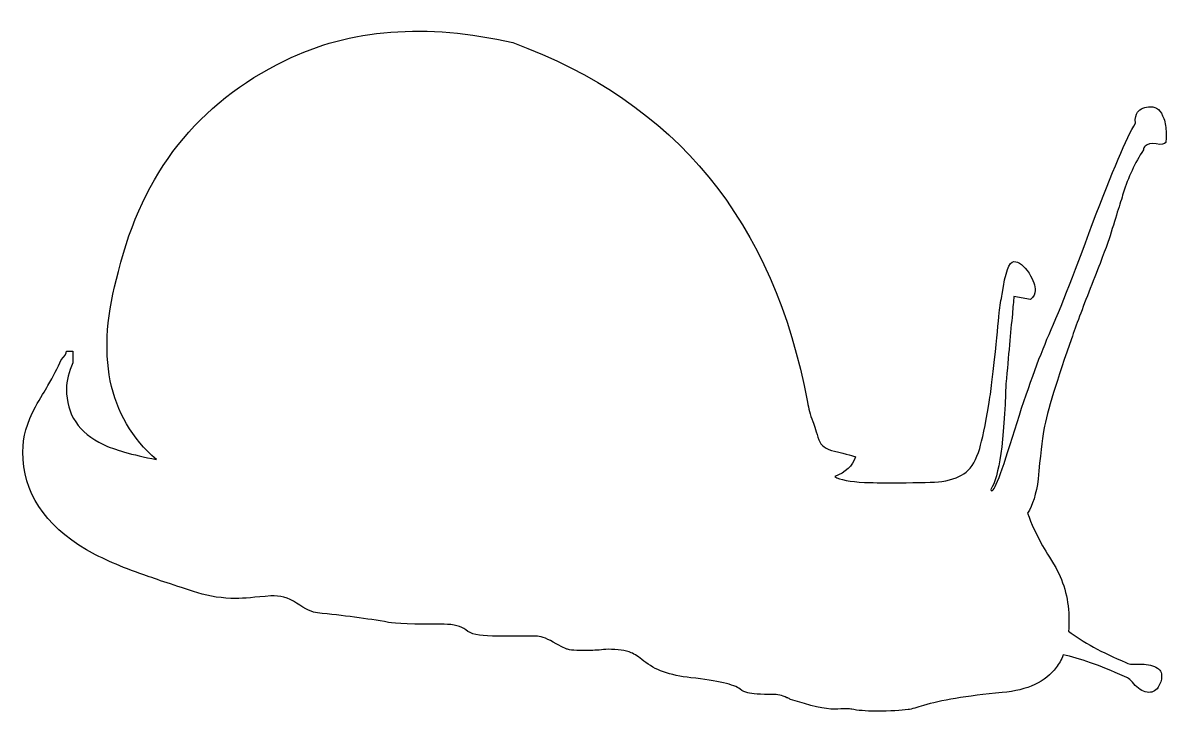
# Model space of a CAD drawing. Header units: centimetres. Extents: x -10.6 to 10.6, y -6.3 to 6.4.
import ezdxf

# ---------------------------------------------------------------- set-up
doc = ezdxf.new("R2010")
doc.units = ezdxf.units.CM
doc.header["$MEASUREMENT"] = 0
doc.layers.add('Camada 1', color=7, linetype='Continuous')

msp = doc.modelspace()

# ---------------------------------------------------------------- linework, layer by layer
at = {"layer": 'Camada 1'}
msp.add_open_spline([(10.52138, 4.67094), (10.46521, 4.81823), (10.38808, 4.88837), (10.2759, 4.88837), (10.2759, 4.88837), (10.17068, 4.88837), (10.08651, 4.85329), (10.03738, 4.79018), (10.03738, 4.79018), (10.00232, 4.74808), (9.98827, 4.67794), (9.99531, 4.58674), (9.99531, 4.58674), (9.83391, 4.31321), (9.57446, 3.69597), (9.20264, 2.72799), (9.20264, 2.72799), (8.84492, 1.74599), (8.56439, 1.03757), (8.36092, 0.58865), (8.36092, 0.58865), (8.17161, 0.13275), (7.95412, -0.47045), (7.72267, -1.22099), (7.72267, -1.22099), (7.49121, -1.97852), (7.35792, -2.3012), (7.32283, -2.18894), (7.32283, -2.18894), (7.32283, -2.18894), (7.32283, -2.18894), (7.32283, -2.18894), (7.32283, -2.18894), (7.47716, -1.9505), (7.56834, -1.30518), (7.60339, -0.232), (7.60339, -0.232), (7.6525, 0.2941), (7.68758, 0.72198), (7.72266, 1.05864), (7.72266, 1.05864), (7.72965, 1.17789), (7.74369, 1.2901), (7.75076, 1.3813), (7.75076, 1.3813), (7.75076, 1.3813), (8.05934, 1.32516), (8.05934, 1.32516), (8.05934, 1.32516), (8.11543, 1.37427), (8.14353, 1.43038), (8.14353, 1.49351), (8.14353, 1.49351), (8.14353, 1.57064), (8.10845, 1.68287), (8.03132, 1.80916), (8.03132, 1.80916), (7.93311, 1.95643), (7.84193, 2.02657), (7.75076, 2.02657), (7.75076, 2.02657), (7.66654, 2.02657), (7.58936, 1.8302), (7.53327, 1.42337), (7.53327, 1.42337), (7.51224, 1.32516), (7.49819, 1.20591), (7.47715, 1.07965), (7.47715, 1.07965), (7.46313, 0.8973), (7.43508, 0.60972), (7.39296, 0.21692), (7.39296, 0.21692), (7.37193, 0.06259), (7.36494, -0.07769), (7.34385, -0.20393), (7.34385, -0.20393), (7.32988, -0.36525), (7.30181, -0.50553), (7.28776, -0.61782), (7.28776, -0.61782), (7.22466, -1.00358), (7.16153, -1.27711), (7.11946, -1.43144), (7.11946, -1.43144), (7.0563, -1.63488), (6.97214, -1.78215), (6.86692, -1.86634), (6.86692, -1.86634), (6.76876, -1.95056), (6.62144, -2.00665), (6.41805, -2.04171), (6.41805, -2.04171), (6.2707, -2.05576), (6.00416, -2.06274), (5.61837, -2.06274), (5.61837, -2.06274), (5.30272, -2.06274), (5.0923, -2.06274), (4.9871, -2.05575), (4.9871, -2.05575), (4.72059, -2.0417), (4.53815, -2.00664), (4.43999, -1.95053), (4.43999, -1.95053), (4.63639, -1.87332), (4.76969, -1.75405), (4.82578, -1.58578), (4.82578, -1.58578), (4.79768, -1.57173), (4.66446, -1.53667), (4.43293, -1.48056), (4.43293, -1.48056), (4.27868, -1.44548), (4.18044, -1.37534), (4.14538, -1.27014), (4.14538, -1.27014), (4.10331, -1.12983), (4.06119, -1.01058), (4.0332, -0.93346), (4.0332, -0.93346), (3.98409, -0.80016), (3.95599, -0.68089), (3.93496, -0.57569), (3.93496, -0.57569), (3.31776, 2.76306), (1.50102, 4.97254), (-1.50803, 6.07379), (-1.50803, 6.07379), (-3.11432, 6.43854), (-4.51716, 6.33332), (-5.71657, 5.74412), (-5.71657, 5.74412), (-7.32984, 4.95854), (-8.35397, 3.66092), (-8.79585, 1.84421), (-8.79585, 1.84421), (-9.23075, 0.30807), (-8.99926, -0.8493), (-8.09444, -1.6349), (-8.09444, -1.6349), (-8.55034, -1.54365), (-8.88004, -1.45247), (-9.07644, -1.35434), (-9.07644, -1.35434), (-9.53234, -1.14392), (-9.75682, -0.8002), (-9.75682, -0.33022), (-9.75682, -0.33022), (-9.75682, -0.17589), (-9.71472, -0.01457), (-9.63757, 0.15376), (-9.63757, 0.15376), (-9.63757, 0.15376), (-9.63757, 0.37119), (-9.63757, 0.37119), (-9.63757, 0.37119), (-9.63757, 0.37119), (-9.75681, 0.3712), (-9.75681, 0.3712), (-9.75681, 0.3712), (-9.75681, 0.3291), (-9.78488, 0.27299), (-9.855, 0.20986), (-9.855, 0.20986), (-9.91813, 0.06257), (-10.00229, -0.09875), (-10.10051, -0.2671), (-10.10051, -0.2671), (-10.1566, -0.35828), (-10.23378, -0.49149), (-10.33197, -0.6599), (-10.33197, -0.6599), (-10.48627, -0.94743), (-10.56345, -1.22101), (-10.56345, -1.49459), (-10.56345, -1.49459), (-10.56345, -2.2381), (-10.17065, -2.84127), (-9.38502, -3.30423), (-9.38502, -3.30423), (-9.10446, -3.46557), (-8.74671, -3.61988), (-8.32587, -3.76715), (-8.32587, -3.76715), (-8.08743, -3.85134), (-7.75773, -3.96355), (-7.32982, -4.09685), (-7.32982, -4.09685), (-7.11241, -4.16696), (-6.87389, -4.20207), (-6.62838, -4.20207), (-6.62838, -4.20207), (-6.48111, -4.20207), (-6.27069, -4.18104), (-5.98311, -4.15296), (-5.98311, -4.15296), (-5.81476, -4.14595), (-5.66042, -4.18802), (-5.50609, -4.28626), (-5.50609, -4.28626), (-5.33779, -4.39844), (-5.21156, -4.46163), (-5.1203, -4.46861), (-5.1203, -4.46861), (-4.64334, -4.51772), (-4.20145, -4.57383), (-3.80868, -4.64398), (-3.80868, -4.64398), (-3.68943, -4.67208), (-3.34571, -4.67904), (-2.77757, -4.67904), (-2.77757, -4.67904), (-2.6022, -4.67904), (-2.46192, -4.7141), (-2.37776, -4.78426), (-2.37776, -4.78426), (-2.29357, -4.86147), (-2.13225, -4.89652), (-1.88675, -4.89652), (-1.88675, -4.89652), (-1.88675, -4.89652), (-1.08012, -4.89652), (-1.08012, -4.89652), (-1.08012, -4.89652), (-1.01001, -4.89652), (-0.89777, -4.93158), (-0.76447, -5.0087), (-0.76447, -5.0087), (-0.60315, -5.09292), (-0.51899, -5.142), (-0.49796, -5.142), (-0.49796, -5.142), (-0.41377, -5.16303), (-0.27349, -5.17005), (-0.07005, -5.16303), (-0.07005, -5.16303), (0.02811, -5.16303), (0.14037, -5.14901), (0.25258, -5.142), (0.25258, -5.142), (0.42792, -5.142), (0.57519, -5.16303), (0.68041, -5.2051), (0.68041, -5.2051), (0.74357, -5.2332), (0.81371, -5.28231), (0.91195, -5.35943), (0.91195, -5.35943), (1.10832, -5.52075), (1.39587, -5.62594), (1.78166, -5.66807), (1.78166, -5.66807), (2.27971, -5.72419), (2.58131, -5.7943), (2.69352, -5.87852), (2.69352, -5.87852), (2.73564, -5.91358), (2.77771, -5.93461), (2.8338, -5.94863), (2.8338, -5.94863), (2.91101, -5.96966), (3.06526, -5.97665), (3.30378, -5.97665), (3.30378, -5.97665), (3.37392, -5.97665), (3.4651, -5.9907), (3.55627, -6.03983), (3.55627, -6.03983), (3.55627, -6.03983), (3.5703, -6.03984), (3.5703, -6.03984), (3.5703, -6.03984), (3.58435, -6.04683), (3.60538, -6.06087), (3.61941, -6.06786), (3.61941, -6.06786), (3.99115, -6.18713), (4.26476, -6.25029), (4.43303, -6.25029), (4.43303, -6.25029), (4.6084, -6.23624), (4.71359, -6.24323), (4.75572, -6.25029), (4.75572, -6.25029), (4.85388, -6.27132), (5.00821, -6.28535), (5.20461, -6.28535), (5.20461, -6.28535), (5.4712, -6.28535), (5.66758, -6.27133), (5.79384, -6.25725), (5.79384, -6.25725), (5.86398, -6.25026), (5.96219, -6.21518), (6.08139, -6.18012), (6.08139, -6.18012), (6.39005, -6.08897), (6.86699, -6.00475), (7.53337, -5.9416), (7.53337, -5.9416), (8.00332, -5.89953), (8.33998, -5.74523), (8.52939, -5.47868), (8.52939, -5.47868), (8.58551, -5.40857), (8.62763, -5.3384), (8.66269, -5.24722), (8.66269, -5.24722), (8.95725, -5.30334), (9.33603, -5.43656), (9.79198, -5.64698), (9.79198, -5.64698), (9.83402, -5.65404), (9.8972, -5.69609), (9.96732, -5.78028), (9.96732, -5.78028), (10.03746, -5.86447), (10.12165, -5.92056), (10.21283, -5.93461), (10.21283, -5.93461), (10.29702, -5.94863), (10.36007, -5.92056), (10.41624, -5.84343), (10.41624, -5.84343), (10.45831, -5.78027), (10.47934, -5.71013), (10.47934, -5.64002), (10.47934, -5.64002), (10.47934, -5.63301), (10.47934, -5.63301), (10.47934, -5.63301), (10.47934, -5.63301), (10.47934, -5.63301), (10.47934, -5.63301), (10.47934, -5.62595), (10.47934, -5.62595), (10.47934, -5.54882), (10.43023, -5.49273), (10.34612, -5.45765), (10.34612, -5.45765), (10.24788, -5.42259), (10.14964, -5.40857), (10.03746, -5.41553), (10.03746, -5.41553), (9.93224, -5.42259), (9.85511, -5.41553), (9.82005, -5.38751), (9.82005, -5.38751), (9.37809, -5.19812), (9.02037, -5.00871), (8.76084, -4.80527), (8.76084, -4.80527), (8.7679, -4.74217), (8.7679, -4.67205), (8.7679, -4.60188), (8.7679, -4.60188), (8.7679, -4.24411), (8.68371, -3.92148), (8.52242, -3.62686), (8.52242, -3.62686), (8.41016, -3.45149), (8.31898, -3.30423), (8.25583, -3.18498), (8.25583, -3.18498), (8.16468, -3.00961), (8.07348, -2.82726), (8.00334, -2.62383), (8.00334, -2.62383), (8.09452, -2.48355), (8.16468, -2.26614), (8.19974, -1.99256), (8.19974, -1.99256), (8.2348, -1.57171), (8.26988, -1.27012), (8.30496, -1.08073), (8.30496, -1.08073), (8.36812, -0.74405), (8.54348, -0.16887), (8.83103, 0.64478), (8.83103, 0.64478), (8.91522, 0.8973), (9.04145, 1.21993), (9.18877, 1.59874), (9.18877, 1.59874), (9.34305, 1.99151), (9.44827, 2.26509), (9.50444, 2.42641), (9.50444, 2.42641), (9.62361, 2.81921), (9.71486, 3.10681), (9.77095, 3.28914), (9.77095, 3.28914), (9.8621, 3.58375), (9.98836, 3.85027), (10.14269, 4.08879), (10.14269, 4.08879), (10.14269, 4.11684), (10.15671, 4.14491), (10.17775, 4.15893), (10.17775, 4.15893), (10.21283, 4.201), (10.28297, 4.21505), (10.38119, 4.201), (10.38119, 4.201), (10.47935, 4.17997), (10.53544, 4.19401), (10.55656, 4.2291), (10.55656, 4.2291), (10.56355, 4.25013), (10.56355, 4.30623), (10.56355, 4.40444), (10.56355, 4.40444), (10.56345, 4.49558), (10.54943, 4.58675), (10.52138, 4.67094)], degree=3, knots=[0, 0, 0, 0, 0.00952381, 0.00952381, 0.00952381, 0.00952381, 0.01904762, 0.01904762, 0.01904762, 0.01904762, 0.02857143, 0.02857143, 0.02857143, 0.02857143, 0.03809524, 0.03809524, 0.03809524, 0.03809524, 0.04761905, 0.04761905, 0.04761905, 0.04761905, 0.05714286, 0.05714286, 0.05714286, 0.05714286, 0.06666667, 0.06666667, 0.06666667, 0.06666667, 0.07619048, 0.07619048, 0.07619048, 0.07619048, 0.08571429, 0.08571429, 0.08571429, 0.08571429, 0.0952381, 0.0952381, 0.0952381, 0.0952381, 0.1047619, 0.1047619, 0.1047619, 0.1047619, 0.11428571, 0.11428571, 0.11428571, 0.11428571, 0.12380952, 0.12380952, 0.12380952, 0.12380952, 0.13333333, 0.13333333, 0.13333333, 0.13333333, 0.14285714, 0.14285714, 0.14285714, 0.14285714, 0.15238095, 0.15238095, 0.15238095, 0.15238095, 0.16190476, 0.16190476, 0.16190476, 0.16190476, 0.17142857, 0.17142857, 0.17142857, 0.17142857, 0.18095238, 0.18095238, 0.18095238, 0.18095238, 0.19047619, 0.19047619, 0.19047619, 0.19047619, 0.2, 0.2, 0.2, 0.2, 0.20952381, 0.20952381, 0.20952381, 0.20952381, 0.21904762, 0.21904762, 0.21904762, 0.21904762, 0.22857143, 0.22857143, 0.22857143, 0.22857143, 0.23809524, 0.23809524, 0.23809524, 0.23809524, 0.24761905, 0.24761905, 0.24761905, 0.24761905, 0.25714286, 0.25714286, 0.25714286, 0.25714286, 0.26666667, 0.26666667, 0.26666667, 0.26666667, 0.27619048, 0.27619048, 0.27619048, 0.27619048, 0.28571429, 0.28571429, 0.28571429, 0.28571429, 0.2952381, 0.2952381, 0.2952381, 0.2952381, 0.3047619, 0.3047619, 0.3047619, 0.3047619, 0.31428571, 0.31428571, 0.31428571, 0.31428571, 0.32380952, 0.32380952, 0.32380952, 0.32380952, 0.33333333, 0.33333333, 0.33333333, 0.33333333, 0.34285714, 0.34285714, 0.34285714, 0.34285714, 0.35238095, 0.35238095, 0.35238095, 0.35238095, 0.36190476, 0.36190476, 0.36190476, 0.36190476, 0.37142857, 0.37142857, 0.37142857, 0.37142857, 0.38095238, 0.38095238, 0.38095238, 0.38095238, 0.39047619, 0.39047619, 0.39047619, 0.39047619, 0.4, 0.4, 0.4, 0.4, 0.40952381, 0.40952381, 0.40952381, 0.40952381, 0.41904762, 0.41904762, 0.41904762, 0.41904762, 0.42857143, 0.42857143, 0.42857143, 0.42857143, 0.43809524, 0.43809524, 0.43809524, 0.43809524, 0.44761905, 0.44761905, 0.44761905, 0.44761905, 0.45714286, 0.45714286, 0.45714286, 0.45714286, 0.46666667, 0.46666667, 0.46666667, 0.46666667, 0.47619048, 0.47619048, 0.47619048, 0.47619048, 0.48571429, 0.48571429, 0.48571429, 0.48571429, 0.4952381, 0.4952381, 0.4952381, 0.4952381, 0.5047619, 0.5047619, 0.5047619, 0.5047619, 0.51428571, 0.51428571, 0.51428571, 0.51428571, 0.52380952, 0.52380952, 0.52380952, 0.52380952, 0.53333333, 0.53333333, 0.53333333, 0.53333333, 0.54285714, 0.54285714, 0.54285714, 0.54285714, 0.55238095, 0.55238095, 0.55238095, 0.55238095, 0.56190476, 0.56190476, 0.56190476, 0.56190476, 0.57142857, 0.57142857, 0.57142857, 0.57142857, 0.58095238, 0.58095238, 0.58095238, 0.58095238, 0.59047619, 0.59047619, 0.59047619, 0.59047619, 0.6, 0.6, 0.6, 0.6, 0.60952381, 0.60952381, 0.60952381, 0.60952381, 0.61904762, 0.61904762, 0.61904762, 0.61904762, 0.62857143, 0.62857143, 0.62857143, 0.62857143, 0.63809524, 0.63809524, 0.63809524, 0.63809524, 0.64761905, 0.64761905, 0.64761905, 0.64761905, 0.65714286, 0.65714286, 0.65714286, 0.65714286, 0.66666667, 0.66666667, 0.66666667, 0.66666667, 0.67619048, 0.67619048, 0.67619048, 0.67619048, 0.68571429, 0.68571429, 0.68571429, 0.68571429, 0.6952381, 0.6952381, 0.6952381, 0.6952381, 0.7047619, 0.7047619, 0.7047619, 0.7047619, 0.71428571, 0.71428571, 0.71428571, 0.71428571, 0.72380952, 0.72380952, 0.72380952, 0.72380952, 0.73333333, 0.73333333, 0.73333333, 0.73333333, 0.74285714, 0.74285714, 0.74285714, 0.74285714, 0.75238095, 0.75238095, 0.75238095, 0.75238095, 0.76190476, 0.76190476, 0.76190476, 0.76190476, 0.77142857, 0.77142857, 0.77142857, 0.77142857, 0.78095238, 0.78095238, 0.78095238, 0.78095238, 0.79047619, 0.79047619, 0.79047619, 0.79047619, 0.8, 0.8, 0.8, 0.8, 0.80952381, 0.80952381, 0.80952381, 0.80952381, 0.81904762, 0.81904762, 0.81904762, 0.81904762, 0.82857143, 0.82857143, 0.82857143, 0.82857143, 0.83809524, 0.83809524, 0.83809524, 0.83809524, 0.84761905, 0.84761905, 0.84761905, 0.84761905, 0.85714286, 0.85714286, 0.85714286, 0.85714286, 0.86666667, 0.86666667, 0.86666667, 0.86666667, 0.87619048, 0.87619048, 0.87619048, 0.87619048, 0.88571429, 0.88571429, 0.88571429, 0.88571429, 0.8952381, 0.8952381, 0.8952381, 0.8952381, 0.9047619, 0.9047619, 0.9047619, 0.9047619, 0.91428571, 0.91428571, 0.91428571, 0.91428571, 0.92380952, 0.92380952, 0.92380952, 0.92380952, 0.93333333, 0.93333333, 0.93333333, 0.93333333, 0.94285714, 0.94285714, 0.94285714, 0.94285714, 0.95238095, 0.95238095, 0.95238095, 0.95238095, 0.96190476, 0.96190476, 0.96190476, 0.96190476, 0.97142857, 0.97142857, 0.97142857, 0.97142857, 0.98095238, 0.98095238, 0.98095238, 0.98095238, 1, 1, 1, 1], dxfattribs=at)

doc.saveas('drawing.dxf')
